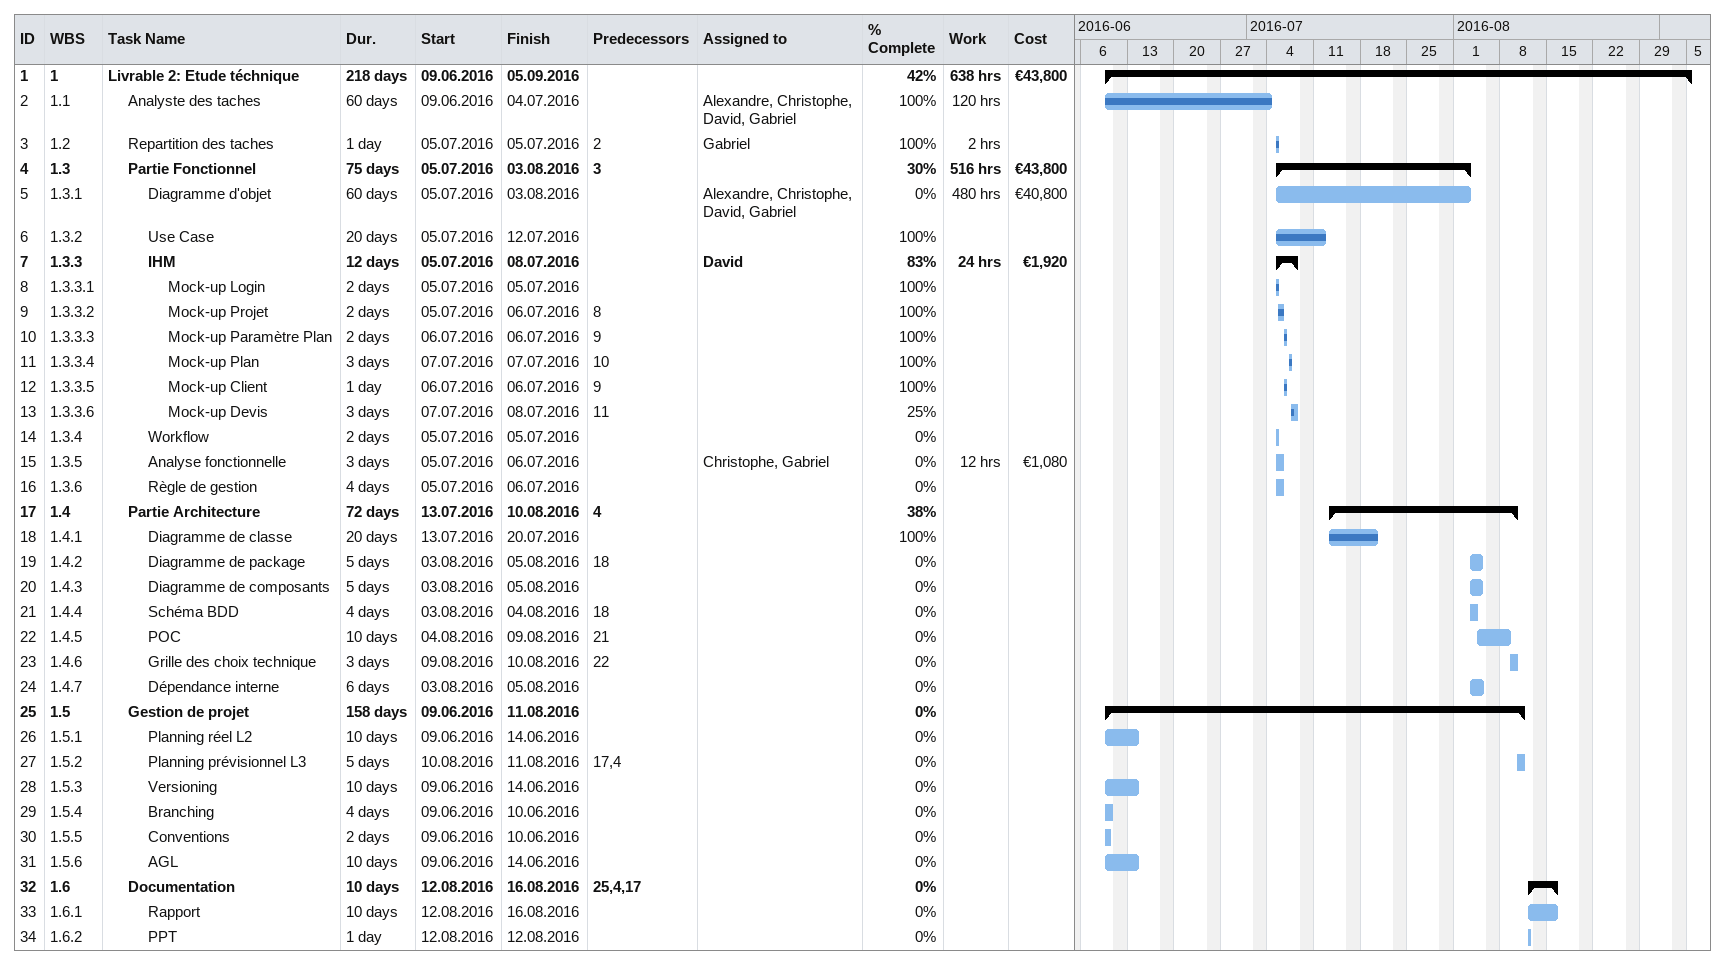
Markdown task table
| ID | WBS | Task | Duration | Start | Finish | Predecessors | Resources | % complete | Work (h) | Cost (€) |
|---|---|---|---|---|---|---|---|---|---|---|
| 1 | 1 | **Livrable 2: Etude téchnique** | 218d | 2016-06-09 | 2016-09-05 |  |  | 42 | 638 | 43800 |
| 2 | 1.1 | Analyste des taches | 60d | 2016-06-09 | 2016-07-04 |  | Alexandre, Christophe, David, Gabriel | 100 | 120 |  |
| 3 | 1.2 | Repartition des taches | 1d | 2016-07-05 | 2016-07-05 | 2 | Gabriel | 100 | 2 |  |
| 4 | 1.3 | **Partie Fonctionnel** | 75d | 2016-07-05 | 2016-08-03 | 3 |  | 30 | 516 | 43800 |
| 5 | 1.3.1 | Diagramme d'objet | 60d | 2016-07-05 | 2016-08-03 |  | Alexandre, Christophe, David, Gabriel | 0 | 480 | 40800 |
| 6 | 1.3.2 | Use Case | 20d | 2016-07-05 | 2016-07-12 |  |  | 100 |  |  |
| 7 | 1.3.3 | **IHM** | 12d | 2016-07-05 | 2016-07-08 |  | David | 83 | 24 | 1920 |
| 8 | 1.3.3.1 | Mock-up Login | 2d | 2016-07-05 | 2016-07-05 |  |  | 100 |  |  |
| 9 | 1.3.3.2 | Mock-up Projet | 2d | 2016-07-05 | 2016-07-06 | 8 |  | 100 |  |  |
| 10 | 1.3.3.3 | Mock-up Paramètre Plan | 2d | 2016-07-06 | 2016-07-06 | 9 |  | 100 |  |  |
| 11 | 1.3.3.4 | Mock-up Plan | 3d | 2016-07-07 | 2016-07-07 | 10 |  | 100 |  |  |
| 12 | 1.3.3.5 | Mock-up Client | 1d | 2016-07-06 | 2016-07-06 | 9 |  | 100 |  |  |
| 13 | 1.3.3.6 | Mock-up Devis | 3d | 2016-07-07 | 2016-07-08 | 11 |  | 25 |  |  |
| 14 | 1.3.4 | Workflow | 2d | 2016-07-05 | 2016-07-05 |  |  | 0 |  |  |
| 15 | 1.3.5 | Analyse fonctionnelle | 3d | 2016-07-05 | 2016-07-06 |  | Christophe, Gabriel | 0 | 12 | 1080 |
| 16 | 1.3.6 | Règle de gestion | 4d | 2016-07-05 | 2016-07-06 |  |  | 0 |  |  |
| 17 | 1.4 | **Partie Architecture** | 72d | 2016-07-13 | 2016-08-10 | 4 |  | 38 |  |  |
| 18 | 1.4.1 | Diagramme de classe | 20d | 2016-07-13 | 2016-07-20 |  |  | 100 |  |  |
| 19 | 1.4.2 | Diagramme de package | 5d | 2016-08-03 | 2016-08-05 | 18 |  | 0 |  |  |
| 20 | 1.4.3 | Diagramme de composants | 5d | 2016-08-03 | 2016-08-05 |  |  | 0 |  |  |
| 21 | 1.4.4 | Schéma BDD | 4d | 2016-08-03 | 2016-08-04 | 18 |  | 0 |  |  |
| 22 | 1.4.5 | POC | 10d | 2016-08-04 | 2016-08-09 | 21 |  | 0 |  |  |
| 23 | 1.4.6 | Grille des choix technique | 3d | 2016-08-09 | 2016-08-10 | 22 |  | 0 |  |  |
| 24 | 1.4.7 | Dépendance interne | 6d | 2016-08-03 | 2016-08-05 |  |  | 0 |  |  |
| 25 | 1.5 | **Gestion de projet** | 158d | 2016-06-09 | 2016-08-11 |  |  | 0 |  |  |
| 26 | 1.5.1 | Planning réel L2 | 10d | 2016-06-09 | 2016-06-14 |  |  | 0 |  |  |
| 27 | 1.5.2 | Planning prévisionnel L3 | 5d | 2016-08-10 | 2016-08-11 | 17, 4 |  | 0 |  |  |
| 28 | 1.5.3 | Versioning | 10d | 2016-06-09 | 2016-06-14 |  |  | 0 |  |  |
| 29 | 1.5.4 | Branching | 4d | 2016-06-09 | 2016-06-10 |  |  | 0 |  |  |
| 30 | 1.5.5 | Conventions | 2d | 2016-06-09 | 2016-06-10 |  |  | 0 |  |  |
| 31 | 1.5.6 | AGL | 10d | 2016-06-09 | 2016-06-14 |  |  | 0 |  |  |
| 32 | 1.6 | **Documentation** | 10d | 2016-08-12 | 2016-08-16 | 25, 4, 17 |  | 0 |  |  |
| 33 | 1.6.1 | Rapport | 10d | 2016-08-12 | 2016-08-16 |  |  | 0 |  |  |
| 34 | 1.6.2 | PPT | 1d | 2016-08-12 | 2016-08-12 |  |  | 0 |  |  |
